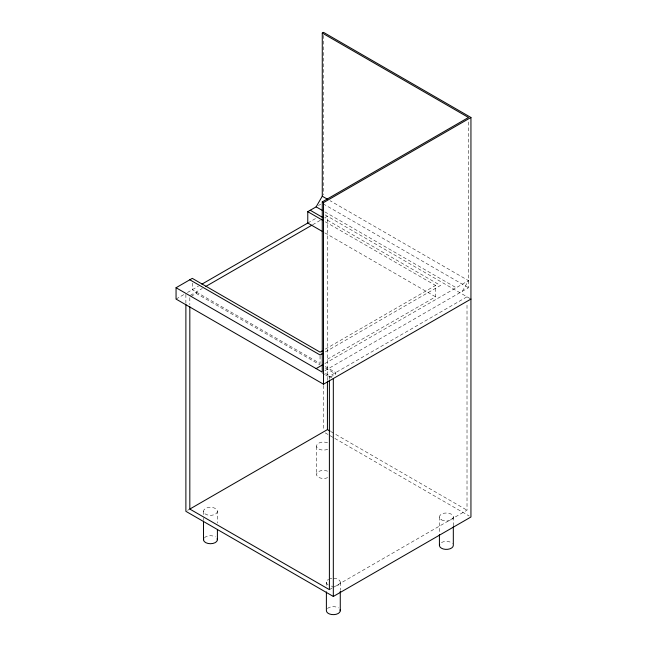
<?xml version="1.0" encoding="UTF-8"?>
<svg xmlns="http://www.w3.org/2000/svg" width="647" height="647" viewBox="0 0 647 647"><rect width="100%" height="100%" fill="white"/><g stroke="black" fill="none" stroke-linecap="round" stroke-linejoin="round"><path stroke-width="0.49" stroke-dasharray="3.23 2.43" d="M462.338 291.271L468.485 280.636L330.107 200.74M318.429 205.528L320.734 204.201M176.057 299.076L184.249 294.353M187.484 292.484L198.403 286.176M307.77 223.037L315.639 218.492M190.307 295.388L202.333 288.449M312.582 224.8L320.443 220.255M324.81 217.74L327.431 216.219L327.431 380.29M191.156 296.326L196.211 293.406L320.087 364.924M325.312 349.105L435.56 285.456L435.56 296.811L325.312 360.46M325.295 351.952L440.47 285.456L325.093 218.84M324.883 363.541L468.485 280.636M324.899 370.626L468.485 287.729L468.485 120.496M329.396 379.279L329.396 376.255L467.013 296.811L467.013 298.825M325.53 374.872L329.889 377.395L335.785 373.99L335.785 372.567L325.304 366.517M187.63 510.321L189.369 509.318M329.396 589.643L332.008 588.131M332.882 587.63L467.013 510.192L467.013 302.845M323.144 203.821L468.485 287.729M324.883 211.917L456.2 287.729M325.069 214.861L470.159 298.623M325.279 221.792L435.56 285.456M324.786 232.855L435.56 296.811M325.32 367.941L335.785 373.99M325.53 373.456L329.889 375.972L329.889 377.395M329.396 376.255L331.757 377.622M322.036 372.858L324.657 374.37M330.924 431.622L467.013 510.192M325.247 432.883L333.973 437.922M334.839 438.423L469.196 515.999M453.321 517.002L453.321 525.809M439.418 517.002L439.418 533.638M340.273 582.429L340.273 590.258M326.387 582.106L326.387 586.02M323.5 35.375L323.5 194.787M323.5 385.466L323.5 429.859M320.063 355.923L320.063 363.493L192.272 289.719L192.272 283.095M316.593 446.535L316.593 474.906M217.408 511.324A6.947 4.011 0 0 1 206.983 514.802A6.947 4.011 0 0 1 206.983 507.855A6.947 4.011 0 0 1 217.408 511.324L217.408 523.067M203.514 511.324L203.514 517.196M203.514 518.174L203.514 520.131M196.211 291.983L196.211 293.406M189.822 297.685L189.822 304.729M185.883 294.409L185.883 303.492M333.609 578.256A6.947 4.011 0 0 1 340.249 581.904A6.947 4.011 0 0 1 334.855 586.182M333.051 586.271A6.947 4.011 0 0 1 331.264 586.093M328.223 584.985A6.947 4.011 0 0 1 328.619 579.316M330.099 578.709A6.947 4.011 0 0 1 331.806 578.353M327.657 449.285A6.947 4.011 0 0 1 318.308 448.735A6.947 4.011 0 0 1 318.437 443.316A6.947 4.011 0 0 1 327.811 442.912M327.455 608.495A6.947 4.011 0 0 1 338.438 607.921M441.456 542.542A6.947 4.011 0 0 1 452.39 543.375M204.444 537.697A6.947 4.011 0 0 1 215.378 536.864M327.657 477.656A6.947 4.011 0 0 1 318.308 477.114A6.947 4.011 0 0 1 318.437 471.687A6.947 4.011 0 0 1 327.811 471.291M441.456 519.84A6.947 4.011 0 0 0 453.086 518.045A6.947 4.011 0 0 0 444.57 513.128A6.947 4.011 0 0 0 441.456 519.84"/><path stroke-width="0.97" d="M201.904 284.154L307.77 223.037L307.77 211.682L316.124 206.862L322.271 196.219L322.271 33.062L323.5 32.35L470.943 117.479L470.943 517.002L333.326 596.453L185.883 511.324L185.883 304.502M470.943 299.076L323.5 384.205L176.057 299.076L176.057 287.729L322.271 372.146L322.271 201.888L468.485 117.479L322.271 33.062M176.057 287.729L192.272 278.364L320.063 352.138L322.683 350.625M322.271 201.888L323.5 202.6L470.943 117.479M205.835 286.427L311.708 225.302M322.675 353.464L320.063 354.977L189.822 279.787M316.124 368.596L322.271 365.054M189.822 306.743L189.822 509.06L327.431 429.608L330.051 431.12M322.271 196.219L327.495 199.236M316.124 206.862L322.255 210.396M310.228 210.267L322.465 217.327M307.77 211.682L322.651 220.271M307.77 223.037L322.174 231.343M189.822 509.06L329.396 589.643L329.396 380.282M453.321 526.787L453.321 545.381A6.947 4.011 0 0 1 445.459 549.36A6.947 4.011 0 0 1 439.653 544.337M439.418 534.616L439.418 545.381M340.273 591.237L340.273 610.8M333.326 378.527L333.326 596.453M327.431 381.293L327.431 429.608M326.387 591.892L326.387 610.477A6.947 4.011 0 0 0 333.957 614.634A6.947 4.011 0 0 0 340.112 609.757M323.5 202.6L323.5 384.205M217.408 529.917L217.408 539.703M203.514 521.11L203.514 539.703M217.174 538.668A6.947 4.011 0 0 1 210.461 543.715A6.947 4.011 0 0 1 203.748 538.668"/></g></svg>
